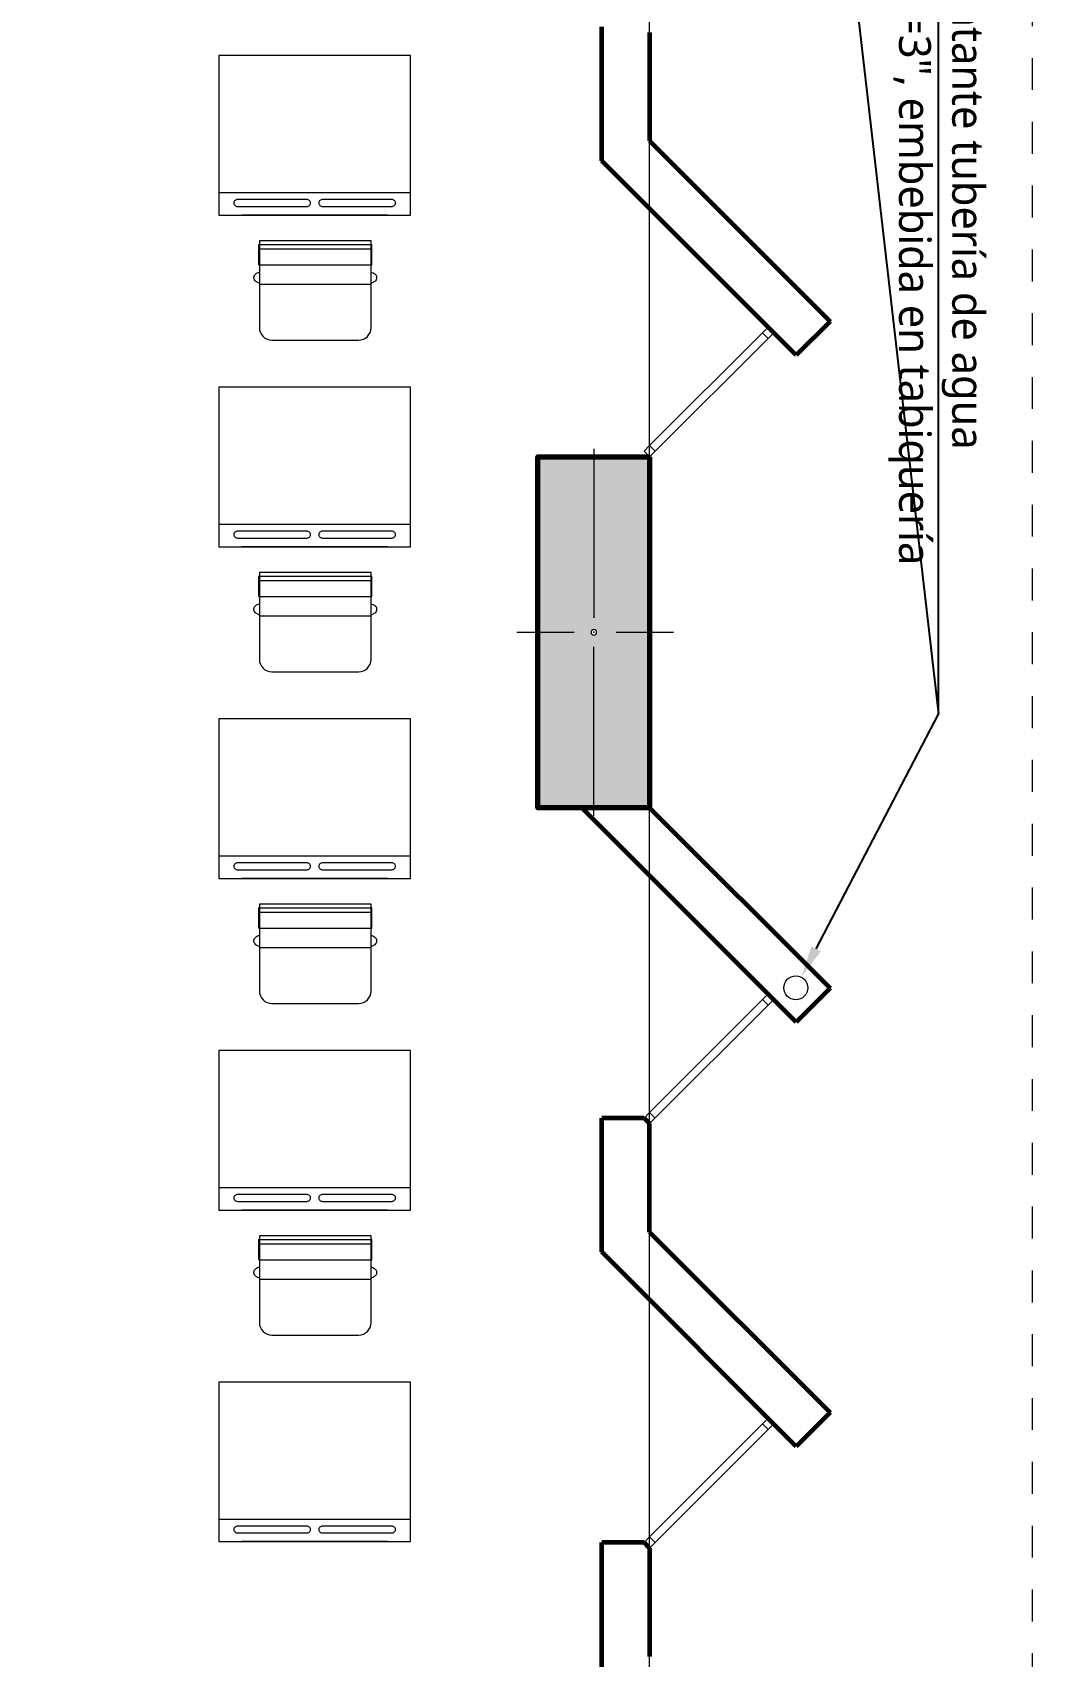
# Model space of a CAD drawing. Header units: metres. Extents: x 28 to 239, y -1 to 113.
# Drawn here: x 128.21 to 131.34, y 80.18 to 85.27 of the extents above; entities that cross this region are included whole.
import ezdxf
from ezdxf import colors
from ezdxf.entities.mleader import LeaderData, LeaderLine
from ezdxf.math import Vec2, Vec3

# ---------------------------------------------------------------- set-up
doc = ezdxf.new("R2010")
doc.units = ezdxf.units.M
doc.linetypes.add('DASHED2', pattern=[0.375, 0.25, -0.125])
doc.linetypes.add('HIDDEN2', pattern=[0.1875, 0.125, -0.0625])
for name, color, linetype, lineweight in [('COLUMNAS 50', 32, 'Continuous', 70), ('Equipamiento SR', 23, 'Continuous', 0), ('GRAFO 0 BLANCO', 7, 'Continuous', 0), ('letras sr', 7, 'Continuous', 5), ('Muros el', 144, 'Continuous', 60), ('proyecciones', 1, 'DASHED2', 5), ('tuberia de montantes', 10, 'Continuous', 0), ('Vanos', 140, 'Continuous', 5)]:
    doc.layers.add(name, color=color, linetype=linetype, lineweight=lineweight)
doc.layers.add('Mobiliario', color=7, linetype='Continuous', lineweight=0, true_color=0x7f7f7f)
doc.styles.add('Generales', font='trebuc.ttf', dxfattribs={"height": 0.1})

# ---------------------------------------------------------------- blocks, each defined once
blk = doc.blocks.new('Columna 1.10 x0.30')
at = {"true_color": 0xc7c8ca}
h = blk.add_hatch(color=9, dxfattribs=at)
h.dxf.hatch_style = 1
h.paths.add_polyline_path([(-234.8493, 113.8066), (-235.9493, 113.8066), (-235.9493, 113.4566), (-234.8493, 113.4566)])
h.paths.add_polyline_path([(-235.3906, 113.6316, -1), (-235.408, 113.6316, -1)], flags=16)
at = {"layer": 'COLUMNAS 50', "color": 1, "linetype": 'Continuous', "lineweight": 5}
for p, q in [((-235.3993, 113.8732), (-235.3993, 113.6932)), ((-235.9743, 113.6316), (-235.4443, 113.6316)), ((-234.8243, 113.6316), (-235.3543, 113.6316)), ((-235.3993, 113.5616), (-235.3993, 113.3816))]:
    blk.add_line(p, q, dxfattribs=at)
at = {"layer": 'COLUMNAS 50', "linetype": 'Continuous'}
blk.add_lwpolyline([(-235.9493, 113.4566), (-234.8493, 113.4566), (-234.8493, 113.8066), (-235.9493, 113.8066)], close=True, dxfattribs=at)
at = {"layer": 'COLUMNAS 50', "color": 1, "linetype": 'Continuous', "lineweight": 5}
blk.add_circle((-235.3993, 113.6316), 0.00871, dxfattribs=at)
blk.add_point((-235.3993, 113.6316), dxfattribs=at)
blk = doc.blocks.new('A$C3A47622C')
at = {"layer": 'Mobiliario', "linetype": 'Continuous'}
for p, q in [((0.0251, 0.3696), (0.0111, 0.3696)), ((0.0111, 0.015), (0.0111, 0.3696)), ((0.0752, 0.3696), (0.0251, 0.3696)), ((0.0251, 0.015), (0.0251, 0.3696)), ((0.0752, 0.015), (0.0752, 0.3696)), ((0.0983, 0.3673), (0.0987, 0.37)), ((0.0987, 0.37), (0.0997, 0.3732)), ((0.0997, 0.3732), (0.1012, 0.3762)), ((0.1012, 0.3762), (0.1031, 0.3788)), ((0.1031, 0.3788), (0.1053, 0.381)), ((0.1053, 0.381), (0.1079, 0.3828)), ((0.1079, 0.3828), (0.1107, 0.384)), ((0.1107, 0.384), (0.1136, 0.3846)), ((0.1136, 0.3846), (0.1165, 0.3846)), ((0.1165, 0.3846), (0.1194, 0.384)), ((0.1194, 0.384), (0.1222, 0.3828)), ((0.1222, 0.3828), (0.1248, 0.381)), ((0.1248, 0.381), (0.127, 0.3788)), ((0.127, 0.3788), (0.1289, 0.3762)), ((0.1289, 0.3762), (0.1297, 0.3747)), ((0.1297, 0.3747), (0.1333, 0.3673)), ((0.0752, 0.015), (0.0108, 0.015)), ((0.0987, 0.0146), (0.0983, 0.0173)), ((0.0997, 0.0113), (0.0987, 0.0146)), ((0.1012, 0.0084), (0.0997, 0.0113)), ((0.1031, 0.0057), (0.1012, 0.0084)), ((0.1053, 0.0035), (0.1031, 0.0057)), ((0.1079, 0.0018), (0.1053, 0.0035)), ((0.1107, 0.0006), (0.1079, 0.0018)), ((0.1136, 0), (0.1107, 0.0006)), ((0.1165, 0), (0.1136, 0)), ((0.1194, 0.0006), (0.1165, 0)), ((0.1222, 0.0018), (0.1194, 0.0006)), ((0.1248, 0.0035), (0.1222, 0.0018)), ((0.127, 0.0057), (0.1248, 0.0035)), ((0.1289, 0.0084), (0.127, 0.0057)), ((0.1297, 0.0099), (0.1289, 0.0084)), ((0.1333, 0.0173), (0.1297, 0.0099))]:
    blk.add_line(p, q, dxfattribs=at)
at = {"layer": 'Mobiliario'}
blk.add_line((0.1361, 0.0173), (0.1361, 0.3673), dxfattribs=at)
at = {"layer": 'Mobiliario', "linetype": 'Continuous'}
blk.add_lwpolyline([(0, 0.0173), (0.2722, 0.0173, 0.414214), (0.3111, 0.0562), (0.3111, 0.3284, 0.414214), (0.2722, 0.3673), (0, 0.3673), (0, 0.0173)], format="xyb", dxfattribs=at)

msp = doc.modelspace()

# ---------------------------------------------------------------- linework, layer by layer
at = {"layer": 'GRAFO 0 BLANCO'}
msp.add_lwpolyline([(119.7411, 55.3632), (130.1411, 55.3632), (130.1411, 88.2872), (119.7411, 88.2872), (119.7411, 55.3632)], dxfattribs=at)
at = {"layer": 'Mobiliario', "linetype": 'Continuous', "lineweight": 0}
for p, q in [((128.7911, 85.1949), (128.7911, 84.6949)), ((129.3911, 85.1949), (128.7911, 85.1949)), ((129.3911, 84.6949), (129.3911, 85.1949)), ((128.7911, 84.7654), (129.3911, 84.7654)), ((129.3761, 84.7654), (129.3761, 84.765)), ((128.8382, 84.7357), (128.8378, 84.7338)), ((128.8378, 84.7338), (128.8378, 84.7319)), ((128.8378, 84.7319), (128.8382, 84.73)), ((128.8389, 84.7375), (128.8382, 84.7357)), ((128.8382, 84.73), (128.8389, 84.7283)), ((128.84, 84.7391), (128.8389, 84.7375)), ((128.8389, 84.7283), (128.84, 84.7266)), ((128.8415, 84.7405), (128.84, 84.7391)), ((128.84, 84.7266), (128.8415, 84.7252)), ((128.8432, 84.7418), (128.8415, 84.7405)), ((128.8415, 84.7252), (128.8432, 84.7239)), ((128.8451, 84.7427), (128.8432, 84.7418)), ((128.8432, 84.7239), (128.8451, 84.723)), ((128.8472, 84.7434), (128.8451, 84.7427)), ((128.8451, 84.723), (128.8472, 84.7223)), ((128.8494, 84.7437), (128.8472, 84.7434)), ((128.8472, 84.7223), (128.8494, 84.722)), ((128.8505, 84.7437), (128.8494, 84.7437)), ((128.8494, 84.722), (128.8505, 84.722)), ((129.0658, 84.7437), (128.8505, 84.7437)), ((128.8505, 84.722), (129.0658, 84.722)), ((129.0669, 84.7437), (129.0658, 84.7437)), ((129.0658, 84.722), (129.0669, 84.722)), ((129.0691, 84.7434), (129.0669, 84.7437)), ((129.0669, 84.722), (129.0691, 84.7223)), ((129.0712, 84.7427), (129.0691, 84.7434)), ((129.0691, 84.7223), (129.0712, 84.723)), ((129.0731, 84.7418), (129.0712, 84.7427)), ((129.0712, 84.723), (129.0731, 84.7239)), ((129.0748, 84.7405), (129.0731, 84.7418)), ((129.0731, 84.7239), (129.0748, 84.7252)), ((129.0762, 84.7391), (129.0748, 84.7405)), ((129.0748, 84.7252), (129.0762, 84.7266)), ((129.0773, 84.7375), (129.0762, 84.7391)), ((129.0762, 84.7266), (129.0773, 84.7283)), ((129.0781, 84.7357), (129.0773, 84.7375)), ((129.0773, 84.7283), (129.0781, 84.73)), ((129.0784, 84.7338), (129.0781, 84.7357)), ((129.0781, 84.73), (129.0784, 84.7319)), ((129.0784, 84.7319), (129.0784, 84.7338)), ((129.1042, 84.7357), (129.1038, 84.7338)), ((129.1038, 84.7338), (129.1038, 84.7319)), ((129.1038, 84.7319), (129.1042, 84.73)), ((129.1049, 84.7375), (129.1042, 84.7357)), ((129.1042, 84.73), (129.1049, 84.7283)), ((129.106, 84.7391), (129.1049, 84.7375)), ((129.1049, 84.7283), (129.106, 84.7266)), ((129.1075, 84.7405), (129.106, 84.7391)), ((129.106, 84.7266), (129.1075, 84.7252)), ((129.1092, 84.7418), (129.1075, 84.7405)), ((129.1075, 84.7252), (129.1092, 84.7239)), ((129.1111, 84.7427), (129.1092, 84.7418)), ((129.1092, 84.7239), (129.1111, 84.723)), ((129.1132, 84.7434), (129.1111, 84.7427)), ((129.1111, 84.723), (129.1132, 84.7223)), ((129.1153, 84.7437), (129.1132, 84.7434)), ((129.1132, 84.7223), (129.1153, 84.722)), ((129.1164, 84.7437), (129.1153, 84.7437)), ((129.1153, 84.722), (129.1164, 84.722)), ((129.3318, 84.7437), (129.1164, 84.7437)), ((129.1164, 84.722), (129.3318, 84.722)), ((129.3329, 84.7437), (129.3318, 84.7437)), ((129.3318, 84.722), (129.3329, 84.722)), ((129.3351, 84.7434), (129.3329, 84.7437)), ((129.3329, 84.722), (129.3351, 84.7223)), ((129.3371, 84.7427), (129.3351, 84.7434)), ((129.3351, 84.7223), (129.3371, 84.723)), ((129.3391, 84.7418), (129.3371, 84.7427)), ((129.3371, 84.723), (129.3391, 84.7239)), ((129.3408, 84.7405), (129.3391, 84.7418)), ((129.3391, 84.7239), (129.3408, 84.7252)), ((129.3422, 84.7391), (129.3408, 84.7405)), ((129.3408, 84.7252), (129.3422, 84.7266)), ((129.3433, 84.7375), (129.3422, 84.7391)), ((129.3422, 84.7266), (129.3433, 84.7283)), ((129.344, 84.7357), (129.3433, 84.7375)), ((129.3433, 84.7283), (129.344, 84.73)), ((129.3444, 84.7338), (129.344, 84.7357)), ((129.344, 84.73), (129.3444, 84.7319)), ((129.3444, 84.7319), (129.3444, 84.7338)), ((128.7911, 84.6949), (129.3911, 84.6949)), ((129.3191, 84.6949), (128.8631, 84.6949)), ((128.7911, 84.1555), (128.7911, 83.6555)), ((129.3911, 84.1555), (128.7911, 84.1555)), ((129.3911, 83.6555), (129.3911, 84.1555)), ((128.7911, 83.726), (129.3911, 83.726)), ((128.8382, 83.6962), (128.8378, 83.6944)), ((128.8378, 83.6944), (128.8378, 83.6925)), ((128.8378, 83.6925), (128.8382, 83.6906)), ((128.8389, 83.698), (128.8382, 83.6962)), ((128.8382, 83.6906), (128.8389, 83.6888)), ((128.84, 83.6997), (128.8389, 83.698)), ((128.8389, 83.6888), (128.84, 83.6872)), ((128.8415, 83.7011), (128.84, 83.6997)), ((128.84, 83.6872), (128.8415, 83.6857)), ((128.8432, 83.7023), (128.8415, 83.7011)), ((128.8415, 83.6857), (128.8432, 83.6845)), ((128.8451, 83.7033), (128.8432, 83.7023)), ((128.8432, 83.6845), (128.8451, 83.6836)), ((128.8472, 83.7039), (128.8451, 83.7033)), ((128.8451, 83.6836), (128.8472, 83.6829)), ((128.8494, 83.7043), (128.8472, 83.7039)), ((128.8472, 83.6829), (128.8494, 83.6826)), ((128.8505, 83.7043), (128.8494, 83.7043)), ((128.8494, 83.6826), (128.8505, 83.6826)), ((129.0658, 83.7043), (128.8505, 83.7043)), ((128.8505, 83.6826), (129.0658, 83.6826)), ((129.0669, 83.7043), (129.0658, 83.7043)), ((129.0658, 83.6826), (129.0669, 83.6826)), ((129.0691, 83.7039), (129.0669, 83.7043)), ((129.0669, 83.6826), (129.0691, 83.6829)), ((129.0712, 83.7033), (129.0691, 83.7039)), ((129.0691, 83.6829), (129.0712, 83.6836)), ((129.0731, 83.7023), (129.0712, 83.7033)), ((129.0712, 83.6836), (129.0731, 83.6845)), ((129.0748, 83.7011), (129.0731, 83.7023)), ((129.0731, 83.6845), (129.0748, 83.6857)), ((129.0762, 83.6997), (129.0748, 83.7011)), ((129.0748, 83.6857), (129.0762, 83.6872)), ((129.0773, 83.698), (129.0762, 83.6997)), ((129.0762, 83.6872), (129.0773, 83.6888)), ((129.0781, 83.6962), (129.0773, 83.698)), ((129.0773, 83.6888), (129.0781, 83.6906)), ((129.0784, 83.6944), (129.0781, 83.6962)), ((129.0781, 83.6906), (129.0784, 83.6925)), ((129.0784, 83.6925), (129.0784, 83.6944)), ((129.1042, 83.6962), (129.1038, 83.6944)), ((129.1038, 83.6944), (129.1038, 83.6925)), ((129.1038, 83.6925), (129.1042, 83.6906)), ((129.1049, 83.698), (129.1042, 83.6962)), ((129.1042, 83.6906), (129.1049, 83.6888)), ((129.106, 83.6997), (129.1049, 83.698)), ((129.1049, 83.6888), (129.106, 83.6872)), ((129.1075, 83.7011), (129.106, 83.6997)), ((129.106, 83.6872), (129.1075, 83.6857)), ((129.1092, 83.7023), (129.1075, 83.7011)), ((129.1075, 83.6857), (129.1092, 83.6845)), ((129.1111, 83.7033), (129.1092, 83.7023)), ((129.1092, 83.6845), (129.1111, 83.6836)), ((129.1132, 83.7039), (129.1111, 83.7033)), ((129.1111, 83.6836), (129.1132, 83.6829)), ((129.1153, 83.7043), (129.1132, 83.7039)), ((129.1132, 83.6829), (129.1153, 83.6826)), ((129.1164, 83.7043), (129.1153, 83.7043)), ((129.1153, 83.6826), (129.1164, 83.6826)), ((129.3318, 83.7043), (129.1164, 83.7043)), ((129.1164, 83.6826), (129.3318, 83.6826)), ((129.3329, 83.7043), (129.3318, 83.7043)), ((129.3318, 83.6826), (129.3329, 83.6826)), ((129.3351, 83.7039), (129.3329, 83.7043)), ((129.3329, 83.6826), (129.3351, 83.6829)), ((129.3371, 83.7033), (129.3351, 83.7039)), ((129.3351, 83.6829), (129.3371, 83.6836)), ((129.3391, 83.7023), (129.3371, 83.7033)), ((129.3371, 83.6836), (129.3391, 83.6845)), ((129.3408, 83.7011), (129.3391, 83.7023)), ((129.3391, 83.6845), (129.3408, 83.6857)), ((129.3422, 83.6997), (129.3408, 83.7011)), ((129.3408, 83.6857), (129.3422, 83.6872)), ((129.3433, 83.698), (129.3422, 83.6997)), ((129.3422, 83.6872), (129.3433, 83.6888)), ((129.344, 83.6962), (129.3433, 83.698)), ((129.3433, 83.6888), (129.344, 83.6906)), ((129.3444, 83.6944), (129.344, 83.6962)), ((129.344, 83.6906), (129.3444, 83.6925)), ((129.3444, 83.6925), (129.3444, 83.6944)), ((129.3761, 83.726), (129.3761, 83.7255)), ((128.7911, 83.6555), (129.3911, 83.6555)), ((129.3191, 83.6555), (128.8631, 83.6555)), ((128.7911, 83.1161), (128.7911, 82.6161)), ((129.3911, 83.1161), (128.7911, 83.1161)), ((129.3911, 82.6161), (129.3911, 83.1161)), ((128.7911, 82.6865), (129.3911, 82.6865)), ((128.8432, 82.6629), (128.8415, 82.6617)), ((128.8451, 82.6639), (128.8432, 82.6629)), ((128.8472, 82.6645), (128.8451, 82.6639)), ((128.8494, 82.6649), (128.8472, 82.6645)), ((128.8505, 82.6649), (128.8494, 82.6649)), ((129.0658, 82.6649), (128.8505, 82.6649)), ((129.0669, 82.6649), (129.0658, 82.6649)), ((129.0691, 82.6645), (129.0669, 82.6649)), ((129.0712, 82.6639), (129.0691, 82.6645)), ((129.0731, 82.6629), (129.0712, 82.6639)), ((129.0748, 82.6617), (129.0731, 82.6629)), ((129.1092, 82.6629), (129.1075, 82.6617)), ((129.1111, 82.6639), (129.1092, 82.6629)), ((129.1132, 82.6645), (129.1111, 82.6639)), ((129.1153, 82.6649), (129.1132, 82.6645)), ((129.1164, 82.6649), (129.1153, 82.6649)), ((129.3318, 82.6649), (129.1164, 82.6649)), ((129.3329, 82.6649), (129.3318, 82.6649)), ((129.3351, 82.6645), (129.3329, 82.6649)), ((129.3371, 82.6639), (129.3351, 82.6645)), ((129.3391, 82.6629), (129.3371, 82.6639)), ((129.3408, 82.6617), (129.3391, 82.6629)), ((129.3761, 82.6865), (129.3761, 82.6861)), ((128.7911, 82.6161), (129.3911, 82.6161)), ((128.8382, 82.6568), (128.8378, 82.655)), ((128.8378, 82.655), (128.8378, 82.6531)), ((128.8378, 82.6531), (128.8382, 82.6512)), ((128.8389, 82.6586), (128.8382, 82.6568)), ((128.8382, 82.6512), (128.8389, 82.6494)), ((128.84, 82.6603), (128.8389, 82.6586)), ((128.8389, 82.6494), (128.84, 82.6478)), ((128.8415, 82.6617), (128.84, 82.6603)), ((128.84, 82.6478), (128.8415, 82.6463)), ((128.8415, 82.6463), (128.8432, 82.6451)), ((128.8432, 82.6451), (128.8451, 82.6441)), ((128.8451, 82.6441), (128.8472, 82.6435)), ((128.8472, 82.6435), (128.8494, 82.6432)), ((128.8494, 82.6432), (128.8505, 82.6432)), ((128.8505, 82.6432), (129.0658, 82.6432)), ((129.3191, 82.6161), (128.8631, 82.6161)), ((129.0658, 82.6432), (129.0669, 82.6432)), ((129.0669, 82.6432), (129.0691, 82.6435)), ((129.0691, 82.6435), (129.0712, 82.6441)), ((129.0712, 82.6441), (129.0731, 82.6451)), ((129.0731, 82.6451), (129.0748, 82.6463)), ((129.0762, 82.6603), (129.0748, 82.6617)), ((129.0748, 82.6463), (129.0762, 82.6478)), ((129.0773, 82.6586), (129.0762, 82.6603)), ((129.0762, 82.6478), (129.0773, 82.6494)), ((129.0781, 82.6568), (129.0773, 82.6586)), ((129.0773, 82.6494), (129.0781, 82.6512)), ((129.0784, 82.655), (129.0781, 82.6568)), ((129.0781, 82.6512), (129.0784, 82.6531)), ((129.0784, 82.6531), (129.0784, 82.655)), ((129.1042, 82.6568), (129.1038, 82.655)), ((129.1038, 82.655), (129.1038, 82.6531)), ((129.1038, 82.6531), (129.1042, 82.6512)), ((129.1049, 82.6586), (129.1042, 82.6568)), ((129.1042, 82.6512), (129.1049, 82.6494)), ((129.106, 82.6603), (129.1049, 82.6586)), ((129.1049, 82.6494), (129.106, 82.6478)), ((129.1075, 82.6617), (129.106, 82.6603)), ((129.106, 82.6478), (129.1075, 82.6463)), ((129.1075, 82.6463), (129.1092, 82.6451)), ((129.1092, 82.6451), (129.1111, 82.6441)), ((129.1111, 82.6441), (129.1132, 82.6435)), ((129.1132, 82.6435), (129.1153, 82.6432)), ((129.1153, 82.6432), (129.1164, 82.6432)), ((129.1164, 82.6432), (129.3318, 82.6432)), ((129.3318, 82.6432), (129.3329, 82.6432)), ((129.3329, 82.6432), (129.3351, 82.6435)), ((129.3351, 82.6435), (129.3371, 82.6441)), ((129.3371, 82.6441), (129.3391, 82.6451)), ((129.3391, 82.6451), (129.3408, 82.6463)), ((129.3422, 82.6603), (129.3408, 82.6617)), ((129.3408, 82.6463), (129.3422, 82.6478)), ((129.3433, 82.6586), (129.3422, 82.6603)), ((129.3422, 82.6478), (129.3433, 82.6494)), ((129.344, 82.6568), (129.3433, 82.6586)), ((129.3433, 82.6494), (129.344, 82.6512)), ((129.3444, 82.655), (129.344, 82.6568)), ((129.344, 82.6512), (129.3444, 82.6531)), ((129.3444, 82.6531), (129.3444, 82.655)), ((128.7911, 82.0766), (128.7911, 81.5766)), ((129.3911, 82.0766), (128.7911, 82.0766)), ((129.3911, 81.5766), (129.3911, 82.0766)), ((128.7911, 81.6471), (129.3911, 81.6471)), ((129.3761, 81.6471), (129.3761, 81.6467)), ((128.8382, 81.6174), (128.8378, 81.6155)), ((128.8378, 81.6155), (128.8378, 81.6136)), ((128.8378, 81.6136), (128.8382, 81.6118)), ((128.8389, 81.6192), (128.8382, 81.6174)), ((128.8382, 81.6118), (128.8389, 81.61)), ((128.84, 81.6208), (128.8389, 81.6192)), ((128.8389, 81.61), (128.84, 81.6083)), ((128.8415, 81.6223), (128.84, 81.6208)), ((128.84, 81.6083), (128.8415, 81.6069)), ((128.8432, 81.6235), (128.8415, 81.6223)), ((128.8415, 81.6069), (128.8432, 81.6057)), ((128.8451, 81.6244), (128.8432, 81.6235)), ((128.8432, 81.6057), (128.8451, 81.6047)), ((128.8472, 81.6251), (128.8451, 81.6244)), ((128.8451, 81.6047), (128.8472, 81.6041)), ((128.8494, 81.6254), (128.8472, 81.6251)), ((128.8472, 81.6041), (128.8494, 81.6037)), ((128.8505, 81.6254), (128.8494, 81.6254)), ((128.8494, 81.6037), (128.8505, 81.6037)), ((129.0658, 81.6254), (128.8505, 81.6254)), ((128.8505, 81.6037), (129.0658, 81.6037)), ((129.0669, 81.6254), (129.0658, 81.6254)), ((129.0658, 81.6037), (129.0669, 81.6037)), ((129.0691, 81.6251), (129.0669, 81.6254)), ((129.0669, 81.6037), (129.0691, 81.6041)), ((129.0712, 81.6244), (129.0691, 81.6251)), ((129.0691, 81.6041), (129.0712, 81.6047)), ((129.0731, 81.6235), (129.0712, 81.6244)), ((129.0712, 81.6047), (129.0731, 81.6057)), ((129.0748, 81.6223), (129.0731, 81.6235)), ((129.0731, 81.6057), (129.0748, 81.6069)), ((129.0762, 81.6208), (129.0748, 81.6223)), ((129.0748, 81.6069), (129.0762, 81.6083)), ((129.0773, 81.6192), (129.0762, 81.6208)), ((129.0762, 81.6083), (129.0773, 81.61)), ((129.0781, 81.6174), (129.0773, 81.6192)), ((129.0773, 81.61), (129.0781, 81.6118)), ((129.0784, 81.6155), (129.0781, 81.6174)), ((129.0781, 81.6118), (129.0784, 81.6136)), ((129.0784, 81.6136), (129.0784, 81.6155)), ((129.1042, 81.6174), (129.1038, 81.6155)), ((129.1038, 81.6155), (129.1038, 81.6136)), ((129.1038, 81.6136), (129.1042, 81.6118)), ((129.1049, 81.6192), (129.1042, 81.6174)), ((129.1042, 81.6118), (129.1049, 81.61)), ((129.106, 81.6208), (129.1049, 81.6192)), ((129.1049, 81.61), (129.106, 81.6083)), ((129.1075, 81.6223), (129.106, 81.6208)), ((129.106, 81.6083), (129.1075, 81.6069)), ((129.1092, 81.6235), (129.1075, 81.6223)), ((129.1075, 81.6069), (129.1092, 81.6057)), ((129.1111, 81.6244), (129.1092, 81.6235)), ((129.1092, 81.6057), (129.1111, 81.6047)), ((129.1132, 81.6251), (129.1111, 81.6244)), ((129.1111, 81.6047), (129.1132, 81.6041)), ((129.1153, 81.6254), (129.1132, 81.6251)), ((129.1132, 81.6041), (129.1153, 81.6037)), ((129.1164, 81.6254), (129.1153, 81.6254)), ((129.1153, 81.6037), (129.1164, 81.6037)), ((129.3318, 81.6254), (129.1164, 81.6254)), ((129.1164, 81.6037), (129.3318, 81.6037)), ((129.3329, 81.6254), (129.3318, 81.6254)), ((129.3318, 81.6037), (129.3329, 81.6037)), ((129.3351, 81.6251), (129.3329, 81.6254)), ((129.3329, 81.6037), (129.3351, 81.6041)), ((129.3371, 81.6244), (129.3351, 81.6251)), ((129.3351, 81.6041), (129.3371, 81.6047)), ((129.3391, 81.6235), (129.3371, 81.6244)), ((129.3371, 81.6047), (129.3391, 81.6057)), ((129.3408, 81.6223), (129.3391, 81.6235)), ((129.3391, 81.6057), (129.3408, 81.6069)), ((129.3422, 81.6208), (129.3408, 81.6223)), ((129.3408, 81.6069), (129.3422, 81.6083)), ((129.3433, 81.6192), (129.3422, 81.6208)), ((129.3422, 81.6083), (129.3433, 81.61)), ((129.344, 81.6174), (129.3433, 81.6192)), ((129.3433, 81.61), (129.344, 81.6118)), ((129.3444, 81.6155), (129.344, 81.6174)), ((129.344, 81.6118), (129.3444, 81.6136)), ((129.3444, 81.6136), (129.3444, 81.6155)), ((128.7911, 81.5766), (129.3911, 81.5766)), ((129.3191, 81.5766), (128.8631, 81.5766)), ((128.7911, 81.0372), (128.7911, 80.5372)), ((129.3911, 81.0372), (128.7911, 81.0372)), ((129.3911, 80.5372), (129.3911, 81.0372)), ((128.7911, 80.6077), (129.3911, 80.6077)), ((128.8382, 80.578), (128.8378, 80.5761)), ((128.8378, 80.5761), (128.8378, 80.5742)), ((128.8389, 80.5798), (128.8382, 80.578)), ((128.84, 80.5814), (128.8389, 80.5798)), ((128.8415, 80.5829), (128.84, 80.5814)), ((128.8432, 80.5841), (128.8415, 80.5829)), ((128.8451, 80.585), (128.8432, 80.5841)), ((128.8472, 80.5857), (128.8451, 80.585)), ((128.8494, 80.586), (128.8472, 80.5857)), ((128.8505, 80.586), (128.8494, 80.586)), ((129.0658, 80.586), (128.8505, 80.586)), ((129.0669, 80.586), (129.0658, 80.586)), ((129.0691, 80.5857), (129.0669, 80.586)), ((129.0712, 80.585), (129.0691, 80.5857)), ((129.0731, 80.5841), (129.0712, 80.585)), ((129.0748, 80.5829), (129.0731, 80.5841)), ((129.0762, 80.5814), (129.0748, 80.5829)), ((129.0773, 80.5798), (129.0762, 80.5814)), ((129.0781, 80.578), (129.0773, 80.5798)), ((129.0784, 80.5761), (129.0781, 80.578)), ((129.0784, 80.5742), (129.0784, 80.5761)), ((129.1042, 80.578), (129.1038, 80.5761)), ((129.1038, 80.5761), (129.1038, 80.5742)), ((129.1049, 80.5798), (129.1042, 80.578)), ((129.106, 80.5814), (129.1049, 80.5798)), ((129.1075, 80.5829), (129.106, 80.5814)), ((129.1092, 80.5841), (129.1075, 80.5829)), ((129.1111, 80.585), (129.1092, 80.5841)), ((129.1132, 80.5857), (129.1111, 80.585)), ((129.1153, 80.586), (129.1132, 80.5857)), ((129.1164, 80.586), (129.1153, 80.586)), ((129.3318, 80.586), (129.1164, 80.586)), ((129.3329, 80.586), (129.3318, 80.586)), ((129.3351, 80.5857), (129.3329, 80.586)), ((129.3371, 80.585), (129.3351, 80.5857)), ((129.3391, 80.5841), (129.3371, 80.585)), ((129.3408, 80.5829), (129.3391, 80.5841)), ((129.3422, 80.5814), (129.3408, 80.5829)), ((129.3433, 80.5798), (129.3422, 80.5814)), ((129.344, 80.578), (129.3433, 80.5798)), ((129.3444, 80.5761), (129.344, 80.578)), ((129.3444, 80.5742), (129.3444, 80.5761)), ((129.3761, 80.6077), (129.3761, 80.6073)), ((128.7911, 80.5372), (129.3911, 80.5372)), ((128.8378, 80.5742), (128.8382, 80.5723)), ((128.8382, 80.5723), (128.8389, 80.5706)), ((128.8389, 80.5706), (128.84, 80.5689)), ((128.84, 80.5689), (128.8415, 80.5675)), ((128.8415, 80.5675), (128.8432, 80.5662)), ((128.8432, 80.5662), (128.8451, 80.5653)), ((128.8451, 80.5653), (128.8472, 80.5646)), ((128.8472, 80.5646), (128.8494, 80.5643)), ((128.8494, 80.5643), (128.8505, 80.5643)), ((128.8505, 80.5643), (129.0658, 80.5643)), ((129.3191, 80.5372), (128.8631, 80.5372)), ((129.0658, 80.5643), (129.0669, 80.5643)), ((129.0669, 80.5643), (129.0691, 80.5646)), ((129.0691, 80.5646), (129.0712, 80.5653)), ((129.0712, 80.5653), (129.0731, 80.5662)), ((129.0731, 80.5662), (129.0748, 80.5675)), ((129.0748, 80.5675), (129.0762, 80.5689)), ((129.0762, 80.5689), (129.0773, 80.5706)), ((129.0773, 80.5706), (129.0781, 80.5723)), ((129.0781, 80.5723), (129.0784, 80.5742)), ((129.1038, 80.5742), (129.1042, 80.5723)), ((129.1042, 80.5723), (129.1049, 80.5706)), ((129.1049, 80.5706), (129.106, 80.5689)), ((129.106, 80.5689), (129.1075, 80.5675)), ((129.1075, 80.5675), (129.1092, 80.5662)), ((129.1092, 80.5662), (129.1111, 80.5653)), ((129.1111, 80.5653), (129.1132, 80.5646)), ((129.1132, 80.5646), (129.1153, 80.5643)), ((129.1153, 80.5643), (129.1164, 80.5643)), ((129.1164, 80.5643), (129.3318, 80.5643)), ((129.3318, 80.5643), (129.3329, 80.5643)), ((129.3329, 80.5643), (129.3351, 80.5646)), ((129.3351, 80.5646), (129.3371, 80.5653)), ((129.3371, 80.5653), (129.3391, 80.5662)), ((129.3391, 80.5662), (129.3408, 80.5675)), ((129.3408, 80.5675), (129.3422, 80.5689)), ((129.3422, 80.5689), (129.3433, 80.5706)), ((129.3433, 80.5706), (129.344, 80.5723)), ((129.344, 80.5723), (129.3444, 80.5742))]:
    msp.add_line(p, q, dxfattribs=at)
at = {"layer": 'Muros el', "ltscale": 0.05}
for p, q in [((129.9911, 84.865), (129.9911, 85.2849)), ((130.1235, 81.8649), (129.9911, 81.8649)), ((130.1411, 81.8473), (130.1235, 81.8649)), ((129.9911, 80.115), (129.9911, 80.5349)), ((130.1235, 80.5349), (129.9911, 80.5349)), ((130.1411, 80.5172), (130.1235, 80.5349))]:
    msp.add_line(p, q, dxfattribs=at)
for points in [[(130.1411, 85.2672), (130.1411, 84.9272)], [(130.1411, 84.9272), (130.7068, 84.3615)], [(130.6008, 84.2554), (129.9911, 84.865)], [(130.7068, 84.3615), (130.6008, 84.2554)], [(130.6008, 82.1655), (129.929, 82.8372)], [(130.1411, 82.8372), (130.7068, 82.2715)], [(130.7068, 82.2715), (130.6008, 82.1655)], [(129.9911, 81.4451), (129.9911, 81.8649)], [(130.1411, 81.5072), (130.1411, 81.8473)], [(130.1411, 81.5072), (130.7068, 80.9415)], [(130.6008, 80.8354), (129.9911, 81.4451)], [(130.7068, 80.9415), (130.6008, 80.8354)], [(130.1411, 80.5172), (130.1411, 80.1772)]]:
    msp.add_lwpolyline(points, dxfattribs=at)
at = {"layer": 'proyecciones', "linetype": 'HIDDEN2', "ltscale": 0.5}
msp.add_line((131.3411, 59.4872), (131.3411, 88.2872), dxfattribs=at)
at = {"layer": 'tuberia de montantes'}
msp.add_circle((130.599, 82.2732), 0.0375, dxfattribs=at)
at = {"layer": 'Vanos', "color": 7, "linetype": 'Continuous'}
for p, q in [((130.5124, 84.3438), (130.4947, 84.3615)), ((130.5124, 84.3438), (130.4947, 84.3261)), ((130.4947, 84.3261), (130.5124, 84.3438)), ((130.1411, 83.9372), (130.53, 84.3261)), ((130.1411, 83.9726), (130.4947, 84.3261)), ((130.5124, 84.3084), (130.4947, 84.3261)), ((130.1234, 83.9549), (130.1411, 83.9726)), ((130.1411, 83.9372), (130.1234, 83.9549)), ((130.1588, 83.9549), (130.1411, 83.9726)), ((130.1588, 83.9549), (130.1411, 83.9372)), ((130.1411, 81.8473), (130.5301, 82.2362)), ((130.1411, 81.8826), (130.4947, 82.2362)), ((130.4947, 82.2362), (130.5124, 82.2538)), ((130.5124, 82.2185), (130.4947, 82.2362)), ((130.5301, 82.2362), (130.5124, 82.2538)), ((130.5301, 82.2362), (130.5124, 82.2185)), ((130.1235, 81.8649), (130.1411, 81.8826)), ((130.1411, 81.8826), (130.1588, 81.8649)), ((130.1411, 80.5172), (130.5301, 80.9061)), ((130.1411, 80.5526), (130.4947, 80.9061)), ((130.4947, 80.9061), (130.5124, 80.9238)), ((130.5124, 80.8885), (130.4947, 80.9061)), ((130.5301, 80.9061), (130.5124, 80.9238)), ((130.5301, 80.9061), (130.5124, 80.8885)), ((130.1235, 80.5349), (130.1411, 80.5526)), ((130.1411, 80.5526), (130.1588, 80.5349))]:
    msp.add_line(p, q, dxfattribs=at)

# ---------------------------------------------------------------- block references
at = {"layer": 'COLUMNAS 50', "xscale": -1, "rotation": 89.99999920824303}
msp.add_blockref('Columna 1.10 x0.30', (243.5977, -152.0121), dxfattribs=at)
at = {"layer": 'Equipamiento SR', "rotation": 270}
for p in [(128.9006, 84.6141), (128.9006, 83.5746), (128.9006, 82.5352), (128.9006, 81.4958)]:
    msp.add_blockref('A$C3A47622C', p, dxfattribs=at)

# ---------------------------------------------------------------- leaders
at = {"layer": 'letras sr'}
ml = msp.add_multileader_mtext('Standard', dxfattribs=at)
ml.set_content('{\\H0.86957x;Baja montante tubería de agua\\Ppluvial D=3", embebida en tabiquería}', color=256, style='Generales')
ml.set_leader_properties()
ml.build(insert=Vec2(0, 0))
ml.multileader.update_dxf_attribs({"text_right_attachment_type": 6, "dogleg_length": 0.36, "arrow_head_size": 0.1})
ctx = ml.context
ctx.base_point, ctx.char_height, ctx.arrow_head_size, ctx.landing_gap_size, ctx.plane_origin, ctx.plane_x_axis, ctx.plane_y_axis = Vec3(131.1178, 85.9538), 0.115, 0.1, 0.09, Vec3(131.4624, 86.6821), Vec3(0, -1), Vec3(1, 0)
ctx.right_attachment = 6
notes = []
notes.append((ctx, [(1, (1, 1, 0), (131.0462, 83.1307), (0, 1), 0.36, [(0, [(130.599, 87.0232)], 0, []), (1, [(130.6163, 82.3065)], 0, [])])]))
ctx.mtext.insert, ctx.mtext.text_direction, ctx.mtext.rotation, ctx.mtext.flow_direction = Vec3(131.1895, 85.8638), Vec3(0, -1), 4.712389, 5
for ctx, leaders in notes:
    for number, flags, end, landing, length, lines in leaders:
        leader = LeaderData()
        leader.index, (leader.has_last_leader_line, leader.has_dogleg_vector, leader.attachment_direction) = number, flags
        leader.last_leader_point, leader.dogleg_vector, leader.dogleg_length = Vec3(end), Vec3(landing), length
        for number, points, colour, breaks in lines:
            line = LeaderLine()
            line.index, line.vertices, line.color, line.breaks = number, Vec3.list(points), colors.encode_raw_color(colour), breaks
            leader.lines.append(line)
        ctx.leaders.append(leader)

doc.saveas('drawing.dxf')
